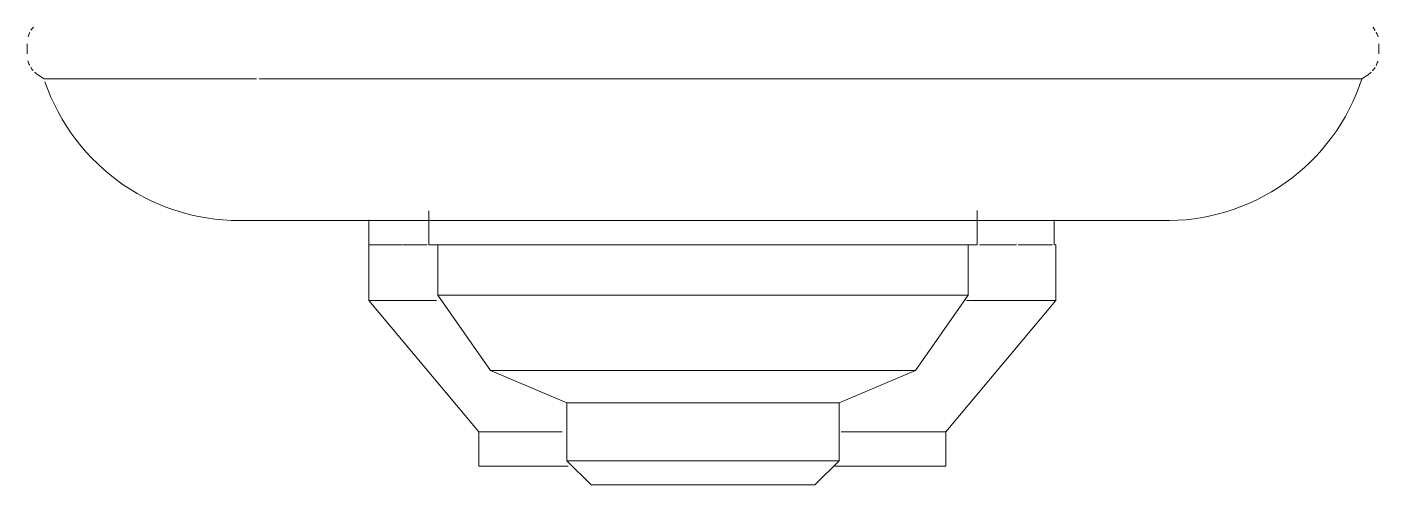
# Model space of a CAD drawing. Header units: inches. Extents: x -1176 to 1545, y -2552 to 978.
# Drawn here: x 1101.97 to 1111.83, y 536.08 to 539.42 of the extents above; entities that cross this region are included whole.
import ezdxf

# ---------------------------------------------------------------- set-up
doc = ezdxf.new("R2010")
doc.units = ezdxf.units.IN
doc.header["$MEASUREMENT"] = 0
doc.layers.add('A-GENM', color=13, linetype='Continuous', lineweight=18)

# ---------------------------------------------------------------- blocks, each defined once
blk = doc.blocks.new('Cast_Iron_Radiator_8182 - Cast_Iron_Radiator_8182-7588421-2nd Floor Demo')
at = {"layer": 'A-GENM', "lineweight": 9}
for p, q in [((-5.9426, 4.8481), (-5.9682, 4.8088)), ((-5.75, 4.9326), (-5.787, 4.9326)), ((-5.713, 4.9326), (-5.75, 4.9326)), ((-5.9682, 3.2575), (-5.9682, 4.8088)), ((-5.9682, 1), (-5.9682, 3.2387)), ((-7.584, 2.4384), (-8.5415, 1.6349)), ((-7.1793, 2.4384), (-7.584, 2.4384)), ((-7.584, 1.9441), (-7.584, 2.4384)), ((-6.9964, 2.4384), (-7.1793, 2.4384)), ((-7.1793, 2.2911), (-7.1793, 2.4384)), ((-7.1793, 2.2961), (-7.1793, 2.1923)), ((-7.1793, 2.0133), (-7.1793, 2.1884)), ((-6.9317, 2), (-7.1793, 2)), ((-7.1793, -2), (-7.1793, 2)), ((-7.5446, 1.9346), (-8.0946, 1.5495)), ((-7.1793, 1.9346), (-7.5446, 1.9346)), ((-7.5446, 1.9346), (-7.5446, -1.9346)), ((-8.5415, 1.6349), (-8.7915, 1.6349)), ((-8.7915, 1.6349), (-8.7915, 0.9848)), ((-8.5415, 1.6349), (-8.5415, 1.0281)), ((-8.0946, 1.5495), (-8.331, 0.9926)), ((-8.0946, 1.5495), (-8.0946, -1.5495)), ((-8.7525, 0.9926), (-8.9293, 0.8158)), ((-8.331, 0.9926), (-8.7525, 0.9926)), ((-8.7525, 0.9926), (-8.7525, -0.9926)), ((-8.331, 0.9926), (-8.331, -0.9926)), ((-7.0019, 1), (-7.0019, -1)), ((-5.9682, -1), (-5.9682, 1)), ((-8.9293, 0.8158), (-8.9293, -0.8158)), ((-8.9293, -0.8158), (-8.7525, -0.9926)), ((-8.7915, -0.9613), (-8.7915, -1.7712)), ((-8.7525, -0.9926), (-8.331, -0.9926)), ((-8.5415, -1.0084), (-8.5415, -1.7712)), ((-8.331, -0.9926), (-8.0946, -1.5495)), ((-5.9682, -4.8088), (-5.9682, -1)), ((-8.0946, -1.5495), (-7.5446, -1.9346)), ((-8.7915, -1.7712), (-8.5415, -1.7712)), ((-8.5415, -1.7712), (-7.584, -2.5747)), ((-7.584, -2.5747), (-7.584, -1.9237)), ((-7.5446, -1.9346), (-7.1793, -1.9346)), ((-7.1793, -2), (-6.9279, -2)), ((-7.1793, -2.2867), (-7.1793, -2.0166)), ((-7.1793, -2.301), (-7.1793, -2.4524)), ((-7.1793, -2.5509), (-7.1793, -2.4358)), ((-7.1793, -2.5616), (-6.9965, -2.5616)), ((-7.1793, -2.5648), (-7.1793, -2.5747)), ((-7.584, -2.5747), (-7.1793, -2.5747)), ((-5.9682, -4.8088), (-5.9426, -4.8481)), ((-5.787, -4.9326), (-5.75, -4.9326)), ((-5.75, -4.9326), (-5.713, -4.9326))]:
    blk.add_line(p, q, dxfattribs=at)
at = {"layer": 'A-GENM', "lineweight": 9, "flags": 128}
for points in [[(-5.9426, 4.8481), (-5.9384, 4.8543), (-5.934, 4.8603), (-5.9294, 4.866), (-5.9245, 4.8716), (-5.9194, 4.877)], [(-5.9086, 4.8872), (-5.9029, 4.892), (-5.897, 4.8965), (-5.891, 4.9008), (-5.8847, 4.9048)], [(-5.8718, 4.9121), (-5.8651, 4.9154), (-5.8584, 4.9184), (-5.8514, 4.9211), (-5.8444, 4.9235), (-5.8373, 4.9257)], [(-5.6617, 4.9254), (-5.6547, 4.9232), (-5.6477, 4.9207), (-5.6408, 4.918), (-5.634, 4.915), (-5.6273, 4.9117)], [(-5.6145, 4.9043), (-5.6083, 4.9002), (-5.6022, 4.8959), (-5.5963, 4.8914), (-5.5907, 4.8866)], [(-7.0019, 3.3831), (-7.0007, 3.4431), (-6.9971, 3.5029), (-6.9911, 3.5626), (-6.9827, 3.6221), (-6.972, 3.6811), (-6.9589, 3.7396), (-6.9435, 3.7976), (-6.9257, 3.8549), (-6.9057, 3.9115), (-6.8835, 3.9672), (-6.859, 4.022), (-6.8324, 4.0757), (-6.8036, 4.1284), (-6.7728, 4.1799), (-6.7399, 4.23), (-6.705, 4.2789), (-6.6682, 4.3263), (-6.6296, 4.3722), (-6.5891, 4.4165), (-6.547, 4.4591), (-6.5031, 4.5), (-6.4576, 4.5392), (-6.4106, 4.5765), (-6.3622, 4.6119), (-6.3123, 4.6453), (-6.2612, 4.6767), (-6.2089, 4.706), (-6.1554, 4.7332), (-6.1009, 4.7583), (-6.0454, 4.7811), (-5.9891, 4.8018)], [(-7.0019, 2.4384), (-7.0019, 2.4985), (-7.0019, 2.5714), (-7.0019, 2.6418), (-7.0019, 2.7095), (-7.0019, 2.7745), (-7.0019, 2.8367), (-7.0019, 2.896), (-7.0019, 2.9522), (-7.0019, 3.0053), (-7.0019, 3.0552), (-7.0019, 3.1018), (-7.0019, 3.145), (-7.0019, 3.1848), (-7.0019, 3.2211), (-7.0019, 3.2539), (-7.0019, 3.283), (-7.0019, 3.3085), (-7.0019, 3.3303), (-7.0019, 3.3484), (-7.0019, 3.3627), (-7.0019, 3.3733), (-7.0019, 3.38), (-7.0019, 3.3829), (-7.0019, 3.3831)], [(-7.0019, 3.3831), (-7.0019, 3.3812), (-7.0019, 3.3755), (-7.0019, 3.3659), (-7.0019, 3.3526), (-7.0019, 3.3356), (-7.0019, 3.3148), (-7.0019, 3.2903), (-7.0019, 3.2621), (-7.0019, 3.2303), (-7.0019, 3.195), (-7.0019, 3.1561), (-7.0019, 3.1138), (-7.0019, 3.0681), (-7.0019, 3.0191), (-7.0019, 2.9668), (-7.0019, 2.9115), (-7.0019, 2.853), (-7.0019, 2.7916), (-7.0019, 2.7273), (-7.0019, 2.6603), (-7.0019, 2.5906), (-7.0019, 2.5184), (-7.0019, 2.4437), (-7.0019, 2.3667), (-7.0019, 2.2876), (-7.0019, 2.2064), (-7.0019, 2.1232), (-7.0019, 2.0383), (-7.0019, 1.9517), (-7.0019, 1.8635), (-7.0019, 1.774), (-7.0019, 1.6833), (-7.0019, 1.5914), (-7.0019, 1.4986), (-7.0019, 1.405), (-7.0019, 1.3108), (-7.0019, 1.2161), (-7.0019, 1.121), (-7.0019, 1.0257), (-7.0019, 1)], [(-7.0019, -1), (-7.0019, -1.0953), (-7.0019, -1.1904), (-7.0019, -1.2853), (-7.0019, -1.3797), (-7.0019, -1.4734), (-7.0019, -1.5665), (-7.0019, -1.6586), (-7.0019, -1.7496), (-7.0019, -1.8395), (-7.0019, -1.928), (-7.0019, -2.015), (-7.0019, -2.1005), (-7.0019, -2.1841), (-7.0019, -2.2659), (-7.0019, -2.3456), (-7.0019, -2.4232), (-7.0019, -2.4985), (-7.0019, -2.5714), (-7.0019, -2.6418), (-7.0019, -2.7095), (-7.0019, -2.7745), (-7.0019, -2.8367), (-7.0019, -2.896), (-7.0019, -2.9522), (-7.0019, -3.0053), (-7.0019, -3.0552), (-7.0019, -3.1018), (-7.0019, -3.145), (-7.0019, -3.1848), (-7.0019, -3.2211), (-7.0019, -3.2539), (-7.0019, -3.283), (-7.0019, -3.3085), (-7.0019, -3.3303), (-7.0019, -3.3484), (-7.0019, -3.3627), (-7.0019, -3.3733), (-7.0019, -3.38), (-7.0019, -3.3829), (-7.0019, -3.3831)], [(-7.0019, -3.3831), (-7.0019, -3.3812), (-7.0019, -3.3755), (-7.0019, -3.3659), (-7.0019, -3.3526), (-7.0019, -3.3356), (-7.0019, -3.3148), (-7.0019, -3.2903), (-7.0019, -3.2621), (-7.0019, -3.2303), (-7.0019, -3.195), (-7.0019, -3.1561), (-7.0019, -3.1138), (-7.0019, -3.0681), (-7.0019, -3.0191), (-7.0019, -2.9668), (-7.0019, -2.9115), (-7.0019, -2.853), (-7.0019, -2.7916), (-7.0019, -2.7273), (-7.0019, -2.6603), (-7.0019, -2.5906), (-7.0019, -2.561)], [(-5.9682, -4.8088), (-6.0248, -4.789), (-6.0806, -4.7669), (-6.1355, -4.7427), (-6.1894, -4.7163), (-6.2421, -4.6877), (-6.2937, -4.6571), (-6.344, -4.6244), (-6.393, -4.5897), (-6.4405, -4.5531), (-6.4866, -4.5146), (-6.531, -4.4744), (-6.5738, -4.4323), (-6.6149, -4.3886), (-6.6543, -4.3433), (-6.6917, -4.2965), (-6.7273, -4.2482), (-6.7609, -4.1985), (-6.7925, -4.1475), (-6.8221, -4.0952), (-6.8495, -4.0419), (-6.8747, -3.9875), (-6.8978, -3.9321), (-6.9187, -3.8758), (-6.9372, -3.8188), (-6.9535, -3.761), (-6.9674, -3.7027), (-6.9791, -3.6438), (-6.9883, -3.5845), (-6.9952, -3.5249), (-6.9996, -3.4651), (-7.0017, -3.4051), (-7.0019, -3.3831)], [(-5.9201, -4.8764), (-5.9251, -4.8709), (-5.93, -4.8653), (-5.9346, -4.8595), (-5.939, -4.8535), (-5.9426, -4.8481)], [(-5.8855, -4.9043), (-5.8917, -4.9002), (-5.8978, -4.8959), (-5.9037, -4.8914), (-5.9093, -4.8866)], [(-5.8383, -4.9254), (-5.8453, -4.9232), (-5.8523, -4.9207), (-5.8592, -4.918), (-5.866, -4.915), (-5.8727, -4.9117)], [(-5.6282, -4.9121), (-5.6349, -4.9154), (-5.6416, -4.9184), (-5.6486, -4.9211), (-5.6556, -4.9235), (-5.6627, -4.9257)], [(-5.5914, -4.8872), (-5.5971, -4.892), (-5.603, -4.8965), (-5.609, -4.9008), (-5.6153, -4.9048)]]:
    blk.add_lwpolyline(points, dxfattribs=at)

msp = doc.modelspace()

# ---------------------------------------------------------------- block references
at = {"layer": 'A-GENM', "lineweight": 9, "rotation": 89.9999999999999}
msp.add_blockref('Cast_Iron_Radiator_8182 - Cast_Iron_Radiator_8182-7588421-2nd Floor Demo', (1106.8993, 545.0095), dxfattribs=at)

doc.saveas('drawing.dxf')
